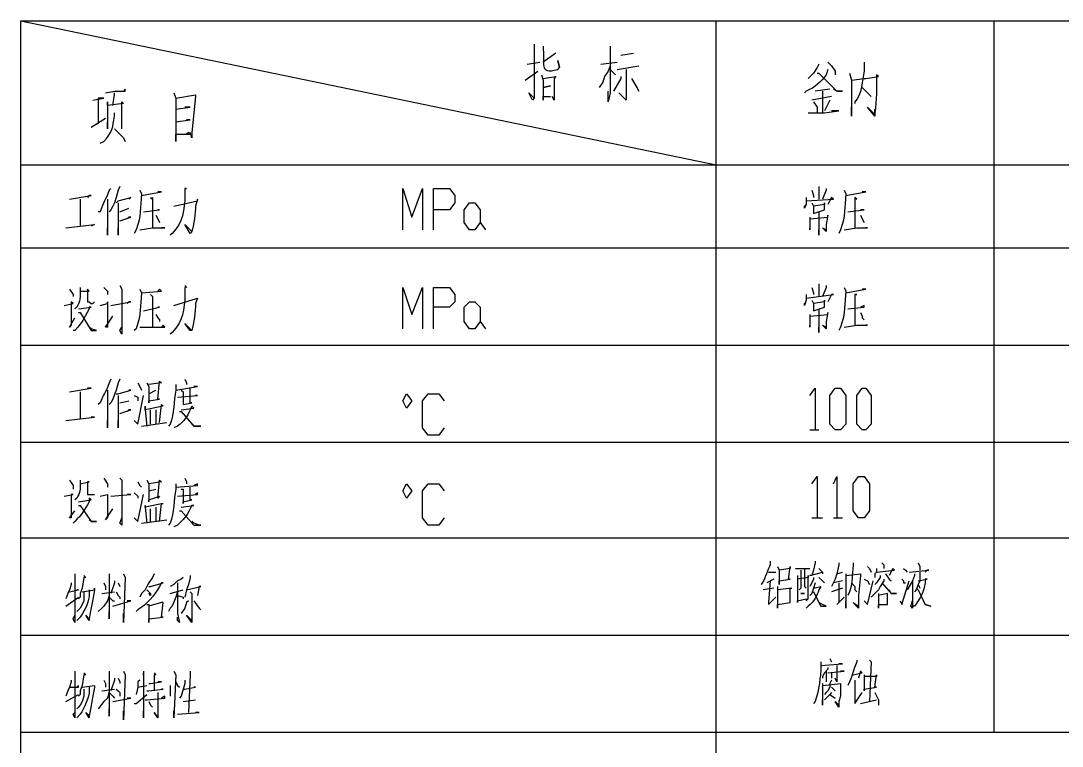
# Model space of a CAD drawing. Header units: millimetres. Extents: x -2210 to 6171, y -6737 to 5572.
# Drawn here: x 3858 to 4982, y 1316 to 2099 of the extents above; entities that cross this region are included whole.
import ezdxf

# ---------------------------------------------------------------- set-up
doc = ezdxf.new("R2010")
doc.units = ezdxf.units.MM
doc.layers.add('1', color=7, linetype='Continuous')

msp = doc.modelspace()

# ---------------------------------------------------------------- linework, layer by layer
at = {"layer": '1', "color": 0, "lineweight": 25}
for points in [[(3858, 2099.4), (5507.8, 2099.4)], [(3858, 597.4), (3858, 2099.4)], [(3858, 2099.4), (4608.9, 1943.7)], [(4608.9, 597.4), (4608.9, 2099.4)], [(4908.6, 2099.4), (4908.6, 1330.9)], [(4412.4, 2074.1), (4412.4, 2070.2), (4412.4, 2017.7), (4412.4, 2015.7), (4410.5, 2013.8), (4406.6, 2021.5), (4412.4, 2015.7)], [(4494.2, 2072.1), (4494.2, 2021.5), (4492.2, 2011.8), (4492.2, 2017.7), (4492.2, 2023.5)], [(4435.8, 2064.3), (4422.2, 2054.6)], [(4505.8, 2062.4), (4519.4, 2064.3)], [(4404.7, 2052.7), (4418.3, 2054.6)], [(4494.2, 2050.7), (4492.2, 2044.9), (4488.3, 2039.1), (4486.4, 2033.2), (4482.5, 2027.4)], [(4484.4, 2052.7), (4501.9, 2054.6)], [(4494.2, 2046.8), (4500, 2041)], [(4501.9, 2046.8), (4525.3, 2050.7)], [(4511.7, 2046.8), (4511.7, 2044.9), (4511.7, 2019.6), (4511.7, 2015.7), (4511.7, 2013.8), (4503.9, 2021.5), (4511.7, 2013.8)], [(4719.8, 2052.7), (4717.9, 2048.8), (4714, 2042.9), (4708.2, 2037.1)], [(4729.6, 2054.6), (4733.5, 2050.7), (4737.3, 2044.9), (4737.3, 2041)], [(4402.7, 2035.2), (4416.3, 2044.9)], [(4420.2, 2041), (4422.2, 2035.2), (4422.2, 2027.4), (4422.2, 2013.8), (4422.2, 2017.7), (4430, 2017.7)], [(4422.2, 2037.1), (4435.8, 2039.1), (4435.8, 2039.1), (4433.8, 2037.1), (4433.8, 2019.6), (4433.8, 2013.8), (4431.9, 2017.7)], [(4505.8, 2039.1), (4505.8, 2037.1), (4498, 2023.5)], [(4517.5, 2037.1), (4523.3, 2027.4), (4525.3, 2023.5), (4521.4, 2031.3)], [(4717.9, 2042.9), (4719.8, 2042.9), (4739.3, 2023.5), (4745.1, 2023.5), (4739.3, 2023.5), (4735.4, 2025.4)], [(4752.9, 2042.9), (4754.9, 2035.2), (4754.9, 2002.1), (4754.9, 1996.3), (4754.9, 2000.1), (4754.9, 2006)], [(3949.4, 2021.5), (3959.1, 2023.5), (3970.8, 2023.5), (3970.8, 2025.4), (3968.9, 2023.5)], [(4430, 2029.3), (4422.2, 2027.4)], [(4422.2, 2027.4), (4430, 2029.3)], [(4731.5, 2025.4), (4715.9, 2023.5)], [(4766.5, 2027.4), (4770.4, 2023.5), (4774.3, 2019.6), (4776.3, 2017.7), (4774.3, 2019.6)], [(3935.8, 2013.8), (3947.5, 2015.7), (3941.6, 2015.7), (3941.6, 1988.5), (3933.8, 1984.6), (3949.4, 1994.3)], [(3957.2, 2007.9), (3959.1, 2019.6), (3959.1, 2021.5)], [(4023.3, 2021.5), (4025.3, 2015.7), (4025.3, 1969), (4025.3, 1976.8), (4040.8, 1976.8), (4038.9, 1978.7), (4037, 1976.8)], [(4025.3, 2015.7), (4046.7, 2019.6), (4046.7, 2019.6), (4046.7, 2017.7), (4042.8, 1978.7), (4042.8, 1974.9), (4042.8, 1972.9), (4040.8, 1978.7)], [(4733.5, 2017.7), (4712.1, 2013.8)], [(4723.7, 2023.5), (4723.7, 2000.1)], [(4731.5, 2013.8), (4725.7, 2002.1)], [(3966.9, 1982.6), (3966.9, 1988.5), (3966.9, 2011.8), (3968.9, 2009.9), (3951.4, 2007.9), (3951.4, 2011.8), (3951.4, 2007.9), (3951.4, 1994.3), (3951.4, 1986.5), (3951.4, 1982.6), (3951.4, 1990.4)], [(4025.3, 2004), (4040.8, 2006), (4038.9, 2006), (4035, 2006)], [(4708.2, 2000.1), (4725.7, 2000.1), (4741.2, 2002.1), (4733.5, 2002.1)], [(4714, 2011.8), (4717.9, 2006), (4717.9, 2000.1)], [(4025.3, 1990.4), (4040.8, 1992.4), (4038.9, 1992.4), (4037, 1992.4)], [(3959.1, 1982.6), (3963, 1978.7), (3966.9, 1974.9), (3968.9, 1972.9), (3970.8, 1969)], [(3858, 1943.7), (5507.8, 1943.7)], [(3965, 1920.4), (3963, 1916.5), (3961.1, 1908.7), (3959.1, 1902.9), (3957.2, 1899), (3955.2, 1895.1), (3953.3, 1893.1)], [(3988.3, 1910.7), (4009.7, 1914.5), (4007.8, 1914.5), (4005.8, 1914.5)], [(4270.4, 1873.7), (4270.4, 1918.4), (4280.1, 1887.3), (4291.8, 1918.4), (4291.8, 1873.7)], [(4303.5, 1873.7), (4303.5, 1918.4), (4321, 1918.4), (4326.8, 1910.7), (4326.8, 1902.9), (4321, 1895.1), (4303.5, 1895.1)], [(4712.1, 1916.5), (4714, 1910.7), (4714, 1908.7)], [(4719.8, 1920.4), (4719.8, 1916.5), (4719.8, 1906.8)], [(4727.6, 1918.4), (4727.6, 1916.5), (4723.7, 1906.8)], [(4749, 1910.7), (4770.4, 1914.5), (4768.5, 1914.5), (4766.5, 1914.5)], [(3910.5, 1906.8), (3933.8, 1910.7), (3931.9, 1910.7), (3930, 1908.7)], [(3922.2, 1906.8), (3922.2, 1902.9), (3922.2, 1877.6)], [(3951.4, 1906.8), (3951.4, 1867.9), (3951.4, 1871.7), (3951.4, 1875.6)], [(3961.1, 1902.9), (3963, 1904.8), (3976.6, 1908.7), (3976.6, 1908.7), (3974.7, 1906.8)], [(3963, 1902.9), (3963, 1881.5), (3963, 1871.7), (3963, 1867.9), (3963, 1875.6)], [(3998, 1908.7), (4000, 1906.8), (4000, 1908.7), (4000, 1875.6)], [(4348.2, 1873.7), (4342.4, 1873.7), (4336.6, 1881.5), (4336.6, 1895.1), (4342.4, 1902.9), (4348.2, 1902.9), (4354.1, 1895.1), (4354.1, 1881.5), (4348.2, 1873.7)], [(4706.2, 1908.7), (4706.2, 1900.9), (4704.3, 1897), (4704.3, 1899), (4706.2, 1900.9)], [(4706.2, 1904.8), (4735.4, 1906.8), (4733.5, 1908.7), (4729.6, 1900.9)], [(4712.1, 1902.9), (4714, 1899), (4714, 1891.2), (4714, 1891.2), (4725.7, 1895.1), (4725.7, 1895.1), (4725.7, 1902.9), (4725.7, 1900.9), (4714, 1899)], [(4758.7, 1908.7), (4760.7, 1906.8), (4758.7, 1908.7), (4758.7, 1875.6)], [(3965, 1893.1), (3974.7, 1897)], [(3990.3, 1893.1), (4007.8, 1895.1), (4005.8, 1895.1)], [(4003.9, 1889.3), (4005.8, 1885.4), (4007.8, 1881.5)], [(4710.1, 1885.4), (4729.6, 1887.3), (4729.6, 1889.3), (4727.6, 1879.5), (4727.6, 1875.6), (4727.6, 1873.7), (4727.6, 1871.7), (4723.7, 1875.6), (4727.6, 1873.7)], [(4719.8, 1893.1), (4719.8, 1889.3), (4719.8, 1867.9), (4719.8, 1869.8), (4719.8, 1873.7)], [(4751, 1893.1), (4768.5, 1895.1), (4764.6, 1895.1)], [(4764.6, 1889.3), (4766.5, 1885.4), (4768.5, 1881.5)], [(3906.6, 1875.6), (3937.7, 1879.5), (3937.7, 1879.5), (3933.8, 1877.6)], [(3965, 1883.4), (3976.6, 1887.3), (3974.7, 1887.3), (3972.8, 1885.4)], [(4354.1, 1881.5), (4359.9, 1873.7)], [(4710.1, 1887.3), (4710.1, 1883.4), (4710.1, 1873.7), (4710.1, 1875.6)], [(3986.4, 1873.7), (4000, 1875.6), (4013.6, 1875.6), (4009.7, 1875.6)], [(4747.1, 1873.7), (4760.7, 1875.6), (4772.4, 1875.6), (4770.4, 1875.6)], [(3858, 1854.2), (5507.8, 1854.2)], [(3947.5, 1811.4), (3951.4, 1807.5), (3951.4, 1805.6), (3951.4, 1803.6)], [(3965, 1813.4), (3966.9, 1809.5), (3966.9, 1760.8), (3965, 1764.7), (3966.9, 1768.6)], [(4270.4, 1766.7), (4270.4, 1811.4), (4280.1, 1782.2), (4291.8, 1811.4), (4291.8, 1766.7)], [(4303.5, 1766.7), (4303.5, 1811.4), (4321, 1811.4), (4326.8, 1803.6), (4326.8, 1795.9), (4321, 1790), (4303.5, 1790)], [(4712.1, 1811.4), (4714, 1805.6), (4714, 1803.6)], [(4719.8, 1815.3), (4719.8, 1811.4), (4719.8, 1801.7)], [(4727.6, 1813.4), (4727.6, 1811.4), (4723.7, 1801.7)], [(3910.5, 1809.5), (3914.4, 1803.6), (3914.4, 1801.7)], [(3922.2, 1807.5), (3931.9, 1807.5), (3930, 1809.5), (3930, 1805.6), (3930, 1795.9), (3930, 1795.9), (3931.9, 1795.9), (3933.8, 1793.9), (3935.8, 1793.9), (3937.7, 1795.9), (3937.7, 1795.9)], [(3988.3, 1805.6), (4009.7, 1807.5), (4007.8, 1809.5), (4005.8, 1807.5)], [(3998, 1803.6), (4000, 1801.7), (4000, 1801.7), (4000, 1768.6)], [(4706.2, 1803.6), (4706.2, 1797.8), (4704.3, 1792), (4704.3, 1793.9), (4706.2, 1795.9)], [(4706.2, 1799.8), (4735.4, 1803.6), (4733.5, 1803.6), (4729.6, 1795.9)], [(4749, 1805.6), (4770.4, 1809.5), (4768.5, 1809.5), (4766.5, 1809.5)], [(4758.7, 1803.6), (4760.7, 1803.6), (4758.7, 1803.6), (4758.7, 1770.6)], [(3904.7, 1792), (3914.4, 1793.9), (3912.4, 1795.9), (3912.4, 1792), (3912.4, 1770.6), (3910.5, 1768.6), (3916.3, 1778.4)], [(3943.6, 1792), (3951.4, 1793.9), (3951.4, 1795.9), (3951.4, 1768.6), (3949.4, 1768.6), (3957.2, 1780.3)], [(3955.2, 1792), (3976.6, 1795.9), (3974.7, 1795.9), (3972.8, 1793.9)], [(3990.3, 1786.1), (4007.8, 1790), (4005.8, 1790)], [(4348.2, 1766.7), (4342.4, 1766.7), (4336.6, 1774.5), (4336.6, 1790), (4342.4, 1795.9), (4348.2, 1795.9), (4354.1, 1790), (4354.1, 1774.5), (4348.2, 1766.7)], [(4712.1, 1797.8), (4714, 1793.9), (4714, 1786.1), (4714, 1786.1), (4725.7, 1790), (4725.7, 1790), (4725.7, 1797.8), (4725.7, 1795.9), (4714, 1793.9)], [(4719.8, 1788.1), (4719.8, 1784.2), (4719.8, 1762.8), (4719.8, 1764.7), (4719.8, 1768.6)], [(4751, 1788.1), (4768.5, 1790), (4768.5, 1792), (4764.6, 1790)], [(3920.2, 1784.2), (3922.2, 1784.2), (3933.8, 1764.7), (3939.7, 1764.7), (3933.8, 1766.7), (3931.9, 1768.6)], [(4003.9, 1782.2), (4005.8, 1778.4), (4007.8, 1776.4), (4007.8, 1774.5)], [(4710.1, 1780.3), (4729.6, 1782.2), (4729.6, 1784.2), (4727.6, 1774.5), (4727.6, 1770.6), (4727.6, 1768.6), (4727.6, 1766.7), (4723.7, 1770.6), (4727.6, 1768.6)], [(4710.1, 1782.2), (4710.1, 1778.4), (4710.1, 1768.6), (4710.1, 1770.6)], [(4764.6, 1784.2), (4766.5, 1780.3), (4766.5, 1778.4), (4768.5, 1776.4)], [(3986.4, 1768.6), (4000, 1768.6), (4013.6, 1768.6), (4011.7, 1770.6), (4009.7, 1768.6)], [(4354.1, 1774.5), (4359.9, 1766.7)], [(4747.1, 1768.6), (4760.7, 1770.6), (4772.4, 1770.6), (4770.4, 1770.6)], [(3858, 1749.2), (5507.8, 1749.2)], [(3965, 1712.2), (3963, 1708.3), (3961.1, 1700.5), (3957.2, 1690.8), (3955.2, 1686.9), (3953.3, 1685)], [(3994.2, 1708.3), (3996.1, 1704.4), (3996.1, 1696.6), (3996.1, 1686.9), (3996.1, 1688.9), (4007.8, 1690.8), (4005.8, 1690.8), (4007.8, 1710.3), (4009.7, 1708.3), (3996.1, 1706.4)], [(4035, 1712.2), (4037, 1708.3), (4037, 1706.4)], [(3910.5, 1698.6), (3933.8, 1702.5), (3931.9, 1702.5), (3930, 1702.5)], [(3922.2, 1698.6), (3922.2, 1694.7), (3922.2, 1669.4)], [(3951.4, 1700.5), (3951.4, 1659.7), (3951.4, 1663.6), (3951.4, 1667.5)], [(3961.1, 1696.6), (3963, 1696.6), (3976.6, 1700.5), (3976.6, 1700.5), (3974.7, 1700.5)], [(3984.4, 1708.3), (3986.4, 1704.4), (3988.3, 1700.5)], [(3996.1, 1696.6), (4003.9, 1700.5)], [(4025.3, 1700.5), (4048.6, 1704.4), (4048.6, 1704.4), (4044.7, 1704.4)], [(4031.1, 1700.5), (4033.1, 1698.6), (4033.1, 1685), (4033.1, 1685), (4042.8, 1686.9), (4040.8, 1686.9), (4040.8, 1700.5), (4040.8, 1702.5)], [(4710.1, 1694.7), (4715.9, 1702.5), (4715.9, 1657.7)], [(4737.3, 1657.7), (4731.5, 1663.6), (4731.5, 1694.7), (4737.3, 1702.5), (4743.2, 1702.5), (4749, 1694.7), (4749, 1663.6), (4743.2, 1657.7), (4737.3, 1657.7)], [(4766.5, 1657.7), (4760.7, 1663.6), (4760.7, 1694.7), (4766.5, 1702.5), (4770.4, 1702.5), (4776.3, 1694.7), (4776.3, 1663.6), (4770.4, 1657.7), (4766.5, 1657.7)], [(3963, 1694.7), (3963, 1673.3), (3963, 1665.5), (3963, 1659.7), (3963, 1667.5)], [(3965, 1686.9), (3974.7, 1688.9)], [(3980.5, 1694.7), (3984.4, 1692.8), (3984.4, 1688.9)], [(3980.5, 1667.5), (3984.4, 1663.6), (3990.3, 1694.7)], [(4027.2, 1692.8), (4048.6, 1694.7), (4048.6, 1694.7), (4046.7, 1694.7)], [(4270.4, 1688.9), (4274.3, 1696.6), (4280.1, 1688.9), (4274.3, 1681.1), (4270.4, 1688.9)], [(4315.2, 1659.7), (4309.3, 1651.9), (4297.7, 1651.9), (4291.8, 1659.7), (4291.8, 1688.9), (4297.7, 1696.6), (4309.3, 1696.6), (4315.2, 1688.9)], [(3965, 1675.2), (3976.6, 1679.1), (3974.7, 1679.1), (3972.8, 1677.2)], [(4007.8, 1665.5), (4009.7, 1685), (4011.7, 1683), (3992.2, 1679.1), (3992.2, 1683), (3992.2, 1679.1), (3994.2, 1661.6)], [(3998, 1663.6), (3998, 1677.2), (3998, 1679.1)], [(4003.9, 1679.1), (4003.9, 1677.2), (4003.9, 1663.6)], [(4029.2, 1677.2), (4031.1, 1677.2), (4044.7, 1661.6), (4052.5, 1661.6), (4050.6, 1661.6), (4044.7, 1661.6), (4042.8, 1663.6)], [(3906.6, 1667.5), (3937.7, 1671.4), (3937.7, 1671.4), (3933.8, 1671.4)], [(3988.3, 1661.6), (4015.6, 1665.5)], [(4710.1, 1657.7), (4719.8, 1657.7)], [(3858, 1644.1), (5507.8, 1644.1)], [(3910.5, 1603.3), (3914.4, 1597.4), (3914.4, 1593.5)], [(3922.2, 1599.4), (3931.9, 1601.3), (3930, 1601.3), (3930, 1599.4), (3930, 1589.6), (3930, 1587.7), (3931.9, 1587.7), (3933.8, 1587.7), (3935.8, 1587.7), (3937.7, 1587.7), (3937.7, 1587.7)], [(3947.5, 1605.2), (3951.4, 1599.4), (3951.4, 1597.4), (3951.4, 1595.5)], [(3965, 1605.2), (3966.9, 1603.3), (3966.9, 1554.6), (3965, 1556.6), (3966.9, 1562.4)], [(3984.4, 1601.3), (3986.4, 1597.4), (3988.3, 1595.5)], [(3994.2, 1603.3), (3996.1, 1599.4), (3996.1, 1591.6), (3996.1, 1579.9), (3996.1, 1581.9), (4007.8, 1585.8), (4005.8, 1583.8), (4007.8, 1603.3), (4009.7, 1601.3), (3996.1, 1599.4)], [(4025.3, 1595.5), (4048.6, 1597.4), (4048.6, 1599.4), (4044.7, 1597.4)], [(4035, 1605.2), (4037, 1601.3), (4037, 1599.4)], [(4270.4, 1591.6), (4274.3, 1599.4), (4280.1, 1591.6), (4274.3, 1583.8), (4270.4, 1591.6)], [(4315.2, 1562.4), (4309.3, 1554.6), (4297.7, 1554.6), (4291.8, 1562.4), (4291.8, 1591.6), (4297.7, 1599.4), (4309.3, 1599.4), (4315.2, 1591.6)], [(4712.1, 1599.4), (4717.9, 1607.2), (4717.9, 1562.4)], [(4735.4, 1599.4), (4739.3, 1607.2), (4739.3, 1562.4)], [(4762.6, 1562.4), (4756.8, 1570.2), (4756.8, 1599.4), (4762.6, 1607.2), (4768.5, 1607.2), (4774.3, 1599.4), (4774.3, 1570.2), (4768.5, 1562.4), (4762.6, 1562.4)], [(3904.7, 1585.8), (3914.4, 1587.7), (3912.4, 1587.7), (3912.4, 1585.8), (3912.4, 1562.4), (3910.5, 1562.4), (3916.3, 1570.2)], [(3943.6, 1585.8), (3951.4, 1587.7), (3951.4, 1587.7), (3951.4, 1562.4), (3949.4, 1560.5), (3957.2, 1572.1)], [(3955.2, 1585.8), (3976.6, 1587.7), (3974.7, 1587.7), (3972.8, 1587.7)], [(3980.5, 1589.6), (3984.4, 1585.8), (3984.4, 1583.8)], [(3980.5, 1562.4), (3984.4, 1558.5), (3990.3, 1587.7)], [(3996.1, 1591.6), (4003.9, 1593.5)], [(4027.2, 1585.8), (4048.6, 1587.7), (4048.6, 1589.6), (4046.7, 1587.7)], [(4031.1, 1593.5), (4033.1, 1593.5), (4033.1, 1578), (4033.1, 1579.9), (4042.8, 1581.9), (4040.8, 1581.9), (4040.8, 1593.5), (4040.8, 1595.5)], [(3920.2, 1576), (3922.2, 1576), (3933.8, 1558.5), (3939.7, 1558.5), (3933.8, 1558.5), (3931.9, 1560.5)], [(4007.8, 1558.5), (4009.7, 1578), (4011.7, 1578), (3992.2, 1574.1), (3992.2, 1576), (3992.2, 1574.1), (3994.2, 1556.6)], [(3998, 1558.5), (3998, 1572.1), (3998, 1572.1)], [(4003.9, 1574.1), (4003.9, 1572.1), (4003.9, 1558.5)], [(4029.2, 1570.2), (4031.1, 1570.2), (4044.7, 1554.6), (4052.5, 1554.6), (4050.6, 1554.6), (4044.7, 1556.6), (4042.8, 1558.5)], [(3988.3, 1556.6), (4015.6, 1560.5)], [(4712.1, 1562.4), (4723.7, 1562.4)], [(4735.4, 1562.4), (4745.1, 1562.4)], [(3858, 1541), (5507.8, 1541)], [(4675.1, 1509.9), (4677, 1506), (4677, 1490.4), (4677, 1494.3), (4688.7, 1496.3), (4686.8, 1496.3), (4688.7, 1509.9), (4688.7, 1507.9), (4677, 1506)], [(4694.5, 1507.9), (4710.1, 1507.9)], [(4704.3, 1507.9), (4704.3, 1490.4), (4704.3, 1488.5), (4706.2, 1486.5)], [(4715.9, 1515.7), (4715.9, 1513.8), (4714, 1506), (4712.1, 1500.1), (4710.1, 1500.1), (4723.7, 1504)], [(4719.8, 1507.9), (4723.7, 1504), (4723.7, 1502.1), (4723.7, 1502.1)], [(4741.2, 1513.8), (4741.2, 1511.8), (4739.3, 1502.1), (4737.3, 1496.3), (4733.5, 1488.5)], [(4772.4, 1509.9), (4774.3, 1507.9), (4776.3, 1504)], [(4782.1, 1507.9), (4782.1, 1504), (4780.1, 1502.1), (4780.1, 1500.1), (4780.1, 1498.2)], [(4782.1, 1504), (4801.5, 1506), (4799.6, 1507.9), (4795.7, 1500.1)], [(4787.9, 1513.8), (4789.9, 1511.8), (4789.9, 1509.9), (4789.9, 1507.9)], [(4811.3, 1507.9), (4813.2, 1506), (4815.2, 1504)], [(4826.8, 1513.8), (4828.8, 1509.9), (4828.8, 1506)], [(3916.3, 1502.1), (3916.3, 1498.2), (3916.3, 1449.6), (3914.4, 1453.5), (3916.3, 1457.3)], [(3926.1, 1500.1), (3928, 1498.2), (3926.1, 1498.2), (3924.1, 1486.5), (3922.2, 1480.7), (3922.2, 1476.8), (3920.2, 1474.9)], [(3953.3, 1502.1), (3953.3, 1498.2), (3953.3, 1453.5), (3953.3, 1455.4), (3953.3, 1461.2)], [(3968.9, 1502.1), (3970.8, 1498.2), (3968.9, 1449.6), (3968.9, 1453.5), (3968.9, 1459.3)], [(4001.9, 1502.1), (4000, 1498.2), (3996.1, 1492.4), (3994.2, 1488.5), (3992.2, 1484.6), (3988.3, 1480.7), (3986.4, 1476.8)], [(4033.1, 1498.2), (4031.1, 1496.3), (4027.2, 1494.3), (4023.3, 1490.4), (4019.4, 1488.5)], [(4040.8, 1500.1), (4040.8, 1498.2), (4038.9, 1490.4), (4037, 1484.6), (4035, 1476.8)], [(4671.2, 1496.3), (4663.4, 1492.4)], [(4665.4, 1504), (4673.1, 1504)], [(4696.5, 1500.1), (4696.5, 1471), (4696.5, 1472.9), (4706.2, 1474.9), (4706.2, 1472.9), (4708.2, 1474.9), (4708.2, 1500.1), (4708.2, 1498.2), (4696.5, 1496.3)], [(4700.4, 1506), (4700.4, 1494.3), (4700.4, 1490.4), (4700.4, 1486.5), (4698.4, 1484.6)], [(4714, 1498.2), (4714, 1496.3), (4712.1, 1492.4), (4710.1, 1488.5)], [(4719.8, 1498.2), (4723.7, 1494.3), (4725.7, 1492.4)], [(4739.3, 1502.1), (4745.1, 1504)], [(4749, 1502.1), (4749, 1465.1), (4749, 1472.9)], [(4749, 1500.1), (4764.6, 1502.1), (4764.6, 1502.1), (4764.6, 1500.1), (4762.6, 1478.7), (4762.6, 1471), (4762.6, 1467.1), (4762.6, 1467.1), (4762.6, 1465.1), (4756.8, 1471), (4762.6, 1467.1)], [(4768.5, 1496.3), (4772.4, 1494.3), (4774.3, 1490.4)], [(4789.9, 1496.3), (4789.9, 1494.3), (4786, 1488.5), (4784, 1484.6), (4780.1, 1480.7), (4776.3, 1476.8)], [(4786, 1500.1), (4786, 1498.2), (4782.1, 1492.4), (4780.1, 1490.4)], [(4791.8, 1502.1), (4795.7, 1496.3), (4797.7, 1494.3)], [(4809.3, 1496.3), (4811.3, 1494.3), (4811.3, 1492.4), (4813.2, 1492.4)], [(4822.9, 1502.1), (4822.9, 1500.1), (4821, 1494.3), (4817.1, 1488.5), (4815.2, 1484.6)], [(4817.1, 1504), (4838.5, 1506), (4836.6, 1506), (4834.6, 1504)], [(4828.8, 1504), (4828.8, 1500.1), (4828.8, 1494.3), (4826.8, 1490.4), (4824.9, 1484.6), (4822.9, 1482.6)], [(3912.4, 1492.4), (3912.4, 1490.4), (3910.5, 1484.6), (3908.6, 1480.7), (3906.6, 1474.9)], [(3910.5, 1482.6), (3920.2, 1484.6), (3920.2, 1484.6), (3918.3, 1484.6)], [(3947.5, 1492.4), (3949.4, 1488.5), (3949.4, 1486.5), (3949.4, 1484.6)], [(3959.1, 1494.3), (3959.1, 1492.4), (3955.2, 1480.7)], [(3963, 1492.4), (3965, 1488.5), (3965, 1488.5)], [(3994.2, 1484.6), (3994.2, 1484.6), (3998, 1480.7), (3998, 1478.7), (3996.1, 1480.7)], [(4019.4, 1480.7), (4033.1, 1484.6)], [(4027.2, 1492.4), (4027.2, 1459.3), (4029.2, 1449.6), (4027.2, 1451.5), (4027.2, 1455.4)], [(4037, 1484.6), (4052.5, 1488.5), (4050.6, 1488.5), (4048.6, 1478.7)], [(4671.2, 1486.5), (4659.5, 1484.6)], [(4667.3, 1494.3), (4665.4, 1471), (4665.4, 1469), (4673.1, 1476.8)], [(4675.1, 1488.5), (4675.1, 1484.6), (4675.1, 1465.1), (4675.1, 1469), (4688.7, 1471), (4688.7, 1471), (4688.7, 1486.5), (4690.7, 1486.5), (4675.1, 1484.6)], [(4715.9, 1492.4), (4714, 1486.5), (4712.1, 1480.7), (4710.1, 1478.7)], [(4745.1, 1486.5), (4733.5, 1482.6)], [(4745.1, 1494.3), (4735.4, 1492.4)], [(4741.2, 1492.4), (4741.2, 1471), (4739.3, 1469), (4747.1, 1476.8)], [(4754.9, 1492.4), (4758.7, 1488.5), (4758.7, 1484.6), (4760.7, 1482.6)], [(4768.5, 1472.9), (4772.4, 1469), (4778.2, 1494.3)], [(4787.9, 1492.4), (4797.7, 1480.7), (4803.5, 1480.7), (4797.7, 1480.7), (4795.7, 1484.6)], [(4807.4, 1472.9), (4809.3, 1469), (4817.1, 1494.3)], [(4821, 1494.3), (4821, 1465.1), (4819.1, 1467.1), (4821, 1472.9)], [(4824.9, 1486.5), (4826.8, 1484.6), (4834.6, 1469), (4840.5, 1467.1), (4834.6, 1469), (4832.7, 1472.9)], [(4826.8, 1490.4), (4828.8, 1486.5)], [(3906.6, 1467.1), (3920.2, 1476.8)], [(3926.1, 1482.6), (3926.1, 1480.7), (3926.1, 1472.9), (3924.1, 1469), (3922.2, 1465.1), (3920.2, 1463.2), (3918.3, 1461.2)], [(3953.3, 1478.7), (3951.4, 1472.9), (3947.5, 1467.1), (3945.5, 1465.1), (3941.6, 1461.2)], [(3945.5, 1480.7), (3959.1, 1482.6)], [(3953.3, 1476.8), (3957.2, 1472.9), (3959.1, 1472.9)], [(3961.1, 1482.6), (3963, 1478.7), (3965, 1476.8), (3965, 1474.9)], [(4027.2, 1482.6), (4025.3, 1476.8), (4021.4, 1467.1), (4019.4, 1465.1), (4017.5, 1461.2)], [(4027.2, 1478.7), (4033.1, 1476.8), (4033.1, 1474.9)], [(4040.8, 1482.6), (4042.8, 1480.7), (4042.8, 1480.7), (4042.8, 1449.6), (4037, 1457.3), (4042.8, 1451.5)], [(4704.3, 1480.7), (4700.4, 1480.7)], [(4700.4, 1480.7), (4704.3, 1480.7)], [(4712.1, 1482.6), (4714, 1482.6), (4721.8, 1467.1), (4727.6, 1467.1), (4723.7, 1469), (4719.8, 1471)], [(4784, 1480.7), (4784, 1478.7), (4784, 1465.1), (4784, 1469), (4793.8, 1469), (4793.8, 1469), (4793.8, 1480.7), (4793.8, 1480.7), (4784, 1478.7)], [(3957.2, 1467.1), (3976.6, 1472.9), (3976.6, 1472.9), (3972.8, 1472.9)], [(3994.2, 1469), (3996.1, 1469), (3996.1, 1457.3), (3996.1, 1449.6), (3996.1, 1453.5), (4011.7, 1455.4), (4009.7, 1455.4), (4011.7, 1471), (4011.7, 1471), (4009.7, 1471), (3996.1, 1467.1)], [(4038.9, 1472.9), (4037, 1471), (4035, 1465.1), (4031.1, 1459.3)], [(4044.7, 1472.9), (4050.6, 1465.1), (4052.5, 1463.2)], [(3858, 1435.9), (5507.8, 1435.9)], [(4731.5, 1410.7), (4733.5, 1406.8)], [(4774.3, 1408.7), (4776.3, 1406.8), (4776.3, 1406.8), (4774.3, 1364)], [(3916.3, 1397), (3916.3, 1395.1), (3916.3, 1346.5), (3914.4, 1350.3), (3916.3, 1352.3)], [(3926.1, 1395.1), (3928, 1393.1), (3926.1, 1393.1), (3924.1, 1381.5), (3922.2, 1375.6), (3922.2, 1371.7), (3920.2, 1369.8)], [(3953.3, 1397), (3953.3, 1393.1), (3953.3, 1348.4), (3953.3, 1350.3), (3953.3, 1356.2)], [(3968.9, 1397), (3970.8, 1393.1), (3968.9, 1344.5), (3968.9, 1348.4), (3968.9, 1354.2)], [(3990.3, 1397), (3990.3, 1393.1), (3990.3, 1395.1), (3990.3, 1346.5), (3990.3, 1350.3), (3990.3, 1354.2)], [(4001.9, 1395.1), (4003.9, 1393.1), (4001.9, 1393.1), (4001.9, 1375.6)], [(4023.3, 1397), (4025.3, 1393.1), (4023.3, 1346.5), (4023.3, 1350.3), (4023.3, 1354.2)], [(4040.8, 1397), (4040.8, 1393.1), (4038.9, 1352.3)], [(4721.8, 1402.9), (4745.1, 1404.8), (4743.2, 1404.8), (4741.2, 1404.8)], [(4729.6, 1400.9), (4729.6, 1399), (4725.7, 1395.1), (4723.7, 1391.2), (4723.7, 1389.3)], [(4727.6, 1397), (4727.6, 1385.4)], [(4729.6, 1395.1), (4747.1, 1397), (4745.1, 1397), (4743.2, 1397)], [(4733.5, 1395.1), (4733.5, 1391.2), (4733.5, 1389.3)], [(4739.3, 1402.9), (4739.3, 1400.9), (4739.3, 1385.4), (4737.3, 1389.3)], [(4756.8, 1393.1), (4766.5, 1395.1), (4764.6, 1397), (4762.6, 1389.3)], [(3912.4, 1387.3), (3912.4, 1385.4), (3910.5, 1379.5), (3908.6, 1375.6), (3906.6, 1369.8)], [(3947.5, 1387.3), (3949.4, 1383.4), (3949.4, 1381.5), (3949.4, 1379.5)], [(3959.1, 1389.3), (3959.1, 1387.3), (3955.2, 1375.6)], [(3963, 1389.3), (3965, 1385.4), (3965, 1383.4)], [(3986.4, 1387.3), (3984.4, 1385.4), (3984.4, 1379.5), (3982.5, 1371.7)], [(3996.1, 1383.4), (3996.1, 1383.4), (3998, 1383.4), (4009.7, 1385.4), (4007.8, 1385.4), (4005.8, 1385.4)], [(4025.3, 1385.4), (4027.2, 1381.5), (4029.2, 1379.5)], [(4035, 1387.3), (4035, 1383.4), (4031.1, 1369.8), (4029.2, 1367.9)], [(4723.7, 1383.4), (4723.7, 1381.5), (4723.7, 1360.1), (4723.7, 1362), (4723.7, 1365.9)], [(4723.7, 1381.5), (4743.2, 1383.4), (4743.2, 1383.4), (4743.2, 1379.5), (4743.2, 1369.8), (4741.2, 1364), (4741.2, 1362), (4741.2, 1358.1), (4737.3, 1364), (4741.2, 1360.1)], [(4733.5, 1387.3), (4731.5, 1383.4), (4731.5, 1379.5), (4729.6, 1375.6), (4727.6, 1373.7), (4725.7, 1371.7)], [(4758.7, 1387.3), (4758.7, 1385.4), (4758.7, 1364), (4758.7, 1362), (4766.5, 1373.7)], [(4768.5, 1393.1), (4768.5, 1391.2), (4768.5, 1375.6), (4768.5, 1377.6), (4782.1, 1379.5), (4780.1, 1379.5), (4782.1, 1393.1), (4782.1, 1391.2), (4768.5, 1391.2)], [(3910.5, 1379.5), (3920.2, 1379.5), (3920.2, 1381.5), (3918.3, 1379.5)], [(3926.1, 1377.6), (3926.1, 1375.6), (3926.1, 1369.8), (3924.1, 1364), (3922.2, 1360.1), (3920.2, 1358.1), (3918.3, 1356.2)], [(3953.3, 1375.6), (3951.4, 1367.9), (3947.5, 1364), (3941.6, 1356.2)], [(3945.5, 1375.6), (3959.1, 1377.6)], [(3953.3, 1373.7), (3957.2, 1369.8), (3959.1, 1367.9)], [(3961.1, 1377.6), (3963, 1375.6), (3965, 1373.7), (3965, 1369.8)], [(3984.4, 1379.5), (3994.2, 1381.5)], [(3994.2, 1375.6), (3996.1, 1375.6), (3996.1, 1375.6), (4011.7, 1377.6), (4011.7, 1377.6), (4009.7, 1377.6)], [(4005.8, 1373.7), (4005.8, 1371.7), (4005.8, 1371.7), (4005.8, 1350.3), (4005.8, 1346.5), (4005.8, 1346.5), (4001.9, 1352.3), (4005.8, 1346.5), (4005.8, 1348.4)], [(4019.4, 1381.5), (4019.4, 1377.6), (4019.4, 1373.7), (4019.4, 1371.7), (4019.4, 1369.8)], [(4033.1, 1377.6), (4035, 1377.6), (4046.7, 1379.5), (4046.7, 1379.5), (4044.7, 1379.5)], [(4733.5, 1373.7), (4731.5, 1371.7), (4727.6, 1367.9), (4725.7, 1365.9)], [(4733.5, 1379.5), (4737.3, 1375.6)], [(4780.1, 1373.7), (4784, 1365.9), (4784, 1364), (4784, 1360.1)], [(3906.6, 1364), (3920.2, 1371.7)], [(3957.2, 1364), (3976.6, 1367.9), (3976.6, 1367.9), (3972.8, 1367.9)], [(3980.5, 1362), (3982.5, 1362), (3994.2, 1371.7)], [(3992.2, 1365.9), (3994.2, 1365.9), (3994.2, 1365.9), (4013.6, 1367.9), (4013.6, 1369.8), (4009.7, 1367.9)], [(3996.1, 1364), (3998, 1360.1), (4000, 1358.1)], [(4033.1, 1364), (4046.7, 1365.9)], [(4731.5, 1371.7), (4737.3, 1367.9), (4737.3, 1367.9)], [(4764.6, 1362), (4782.1, 1365.9)], [(4027.2, 1350.3), (4050.6, 1352.3), (4050.6, 1352.3), (4046.7, 1352.3)], [(3858, 1330.9), (5507.8, 1330.9)]]:
    msp.add_lwpolyline(points, dxfattribs=at)
for points, knots in [([(4422.2, 2072.1), (4422.2, 2072.1), (4422.2, 2068.2), (4422.2, 2068.2), (4424.1, 2054.6), (4416.3, 2041), (4437.7, 2046.8), (4437.7, 2046.8), (4439.7, 2048.8), (4439.7, 2048.8), (4439.7, 2048.8), (4437.7, 2056.6), (4437.7, 2056.6), (4437.7, 2056.6), (4439.7, 2048.8), (4439.7, 2048.8)], [0, 0, 0, 0, 1, 1, 1, 2, 2, 2, 3, 3, 3, 4, 4, 4, 5, 5, 5, 5]), ([(4729.6, 2046.8), (4729.6, 2046.8), (4727.6, 2041), (4727.6, 2041), (4721.8, 2033.2), (4715.9, 2027.4), (4706.2, 2023.5), (4706.2, 2023.5), (4704.3, 2021.5), (4704.3, 2021.5)], [0, 0, 0, 0, 1, 1, 1, 2, 2, 2, 3, 3, 3, 3]), ([(4768.5, 2054.6), (4768.5, 2054.6), (4768.5, 2044.9), (4768.5, 2044.9), (4766.5, 2035.2), (4766.5, 2019.6), (4758.7, 2011.8), (4758.7, 2011.8), (4758.7, 2009.9), (4758.7, 2009.9)], [0, 0, 0, 0, 1, 1, 1, 2, 2, 2, 3, 3, 3, 3]), ([(4754.9, 2035.2), (4754.9, 2035.2), (4768.5, 2037.1), (4768.5, 2037.1), (4768.5, 2037.1), (4770.4, 2037.1), (4770.4, 2037.1), (4770.4, 2037.1), (4784, 2039.1), (4784, 2039.1), (4784, 2039.1), (4782.1, 2041), (4782.1, 2041), (4782.1, 2041), (4782.1, 2039.1), (4782.1, 2039.1), (4782.1, 2027.4), (4782.1, 2013.8), (4780.1, 2000.1), (4780.1, 2000.1), (4780.1, 1996.3), (4780.1, 1996.3), (4780.1, 1996.3), (4772.4, 2006), (4772.4, 2006), (4772.4, 2006), (4780.1, 1998.2), (4780.1, 1998.2), (4780.1, 1998.2), (4780.1, 2004), (4780.1, 2004)], [0, 0, 0, 0, 1, 1, 1, 2, 2, 2, 3, 3, 3, 4, 4, 4, 5, 5, 5, 6, 6, 6, 7, 7, 7, 8, 8, 8, 9, 9, 9, 10, 10, 10, 10]), ([(3943.6, 1967.1), (3943.6, 1967.1), (3947.5, 1969), (3947.5, 1969), (3957.2, 1978.7), (3957.2, 1984.6), (3959.1, 1996.3), (3959.1, 1996.3), (3959.1, 2000.1), (3959.1, 2000.1)], [0, 0, 0, 0, 1, 1, 1, 2, 2, 2, 3, 3, 3, 3]), ([(3955.2, 1918.4), (3955.2, 1918.4), (3953.3, 1916.5), (3953.3, 1916.5), (3949.4, 1904.8), (3947.5, 1904.8), (3943.6, 1893.1), (3943.6, 1893.1), (3941.6, 1893.1), (3941.6, 1893.1)], [0, 0, 0, 0, 1, 1, 1, 2, 2, 2, 3, 3, 3, 3]), ([(3986.4, 1916.5), (3986.4, 1916.5), (3988.3, 1912.6), (3988.3, 1912.6), (3986.4, 1897), (3988.3, 1889.3), (3982.5, 1873.7), (3982.5, 1873.7), (3980.5, 1869.8), (3980.5, 1869.8)], [0, 0, 0, 0, 1, 1, 1, 2, 2, 2, 3, 3, 3, 3]), ([(4035, 1918.4), (4035, 1918.4), (4037, 1918.4), (4037, 1918.4), (4037, 1918.4), (4035, 1918.4), (4035, 1918.4), (4035, 1918.4), (4035, 1910.7), (4035, 1910.7), (4035, 1895.1), (4033.1, 1881.5), (4021.4, 1869.8), (4021.4, 1869.8), (4019.4, 1867.9), (4019.4, 1867.9)], [0, 0, 0, 0, 1, 1, 1, 2, 2, 2, 3, 3, 3, 4, 4, 4, 5, 5, 5, 5]), ([(4747.1, 1916.5), (4747.1, 1916.5), (4749, 1912.6), (4749, 1912.6), (4747.1, 1897), (4749, 1889.3), (4743.2, 1873.7), (4743.2, 1873.7), (4741.2, 1869.8), (4741.2, 1869.8)], [0, 0, 0, 0, 1, 1, 1, 2, 2, 2, 3, 3, 3, 3]), ([(4023.3, 1899), (4023.3, 1899), (4048.6, 1904.8), (4048.6, 1904.8), (4048.6, 1904.8), (4048.6, 1906.8), (4048.6, 1906.8), (4048.6, 1906.8), (4046.7, 1899), (4046.7, 1899), (4046.7, 1893.1), (4044.7, 1877.6), (4042.8, 1871.7), (4042.8, 1871.7), (4040.8, 1869.8), (4040.8, 1869.8), (4040.8, 1869.8), (4035, 1879.5), (4035, 1879.5), (4035, 1879.5), (4042.8, 1871.7), (4042.8, 1871.7)], [0, 0, 0, 0, 1, 1, 1, 2, 2, 2, 3, 3, 3, 4, 4, 4, 5, 5, 5, 6, 6, 6, 7, 7, 7, 7]), ([(3922.2, 1811.4), (3922.2, 1811.4), (3922.2, 1807.5), (3922.2, 1807.5), (3922.2, 1801.7), (3922.2, 1795.9), (3918.3, 1790), (3918.3, 1790), (3916.3, 1788.1), (3916.3, 1788.1)], [0, 0, 0, 0, 1, 1, 1, 2, 2, 2, 3, 3, 3, 3]), ([(4035, 1813.4), (4035, 1813.4), (4037, 1811.4), (4037, 1811.4), (4037, 1811.4), (4035, 1811.4), (4035, 1811.4), (4035, 1811.4), (4035, 1803.6), (4035, 1803.6), (4035, 1788.1), (4033.1, 1774.5), (4021.4, 1762.8), (4021.4, 1762.8), (4019.4, 1760.8), (4019.4, 1760.8)], [0, 0, 0, 0, 1, 1, 1, 2, 2, 2, 3, 3, 3, 4, 4, 4, 5, 5, 5, 5]), ([(4747.1, 1811.4), (4747.1, 1811.4), (4749, 1807.5), (4749, 1807.5), (4747.1, 1793.9), (4749, 1784.2), (4743.2, 1768.6), (4743.2, 1768.6), (4741.2, 1764.7), (4741.2, 1764.7)], [0, 0, 0, 0, 1, 1, 1, 2, 2, 2, 3, 3, 3, 3]), ([(3986.4, 1809.5), (3986.4, 1809.5), (3988.3, 1805.6), (3988.3, 1805.6), (3986.4, 1790), (3988.3, 1784.2), (3982.5, 1766.7), (3982.5, 1766.7), (3980.5, 1764.7), (3980.5, 1764.7)], [0, 0, 0, 0, 1, 1, 1, 2, 2, 2, 3, 3, 3, 3]), ([(4023.3, 1792), (4023.3, 1792), (4048.6, 1799.8), (4048.6, 1799.8), (4048.6, 1799.8), (4048.6, 1799.8), (4048.6, 1799.8), (4048.6, 1799.8), (4046.7, 1793.9), (4046.7, 1793.9), (4046.7, 1786.1), (4044.7, 1772.5), (4042.8, 1764.7), (4042.8, 1764.7), (4040.8, 1764.7), (4040.8, 1764.7), (4040.8, 1764.7), (4035, 1772.5), (4035, 1772.5), (4035, 1772.5), (4042.8, 1764.7), (4042.8, 1764.7)], [0, 0, 0, 0, 1, 1, 1, 2, 2, 2, 3, 3, 3, 4, 4, 4, 5, 5, 5, 6, 6, 6, 7, 7, 7, 7]), ([(3920.2, 1788.1), (3920.2, 1788.1), (3933.8, 1790), (3933.8, 1790), (3933.8, 1790), (3931.9, 1790), (3931.9, 1790), (3931.9, 1790), (3931.9, 1788.1), (3931.9, 1788.1), (3924.1, 1774.5), (3926.1, 1776.4), (3916.3, 1764.7), (3916.3, 1764.7), (3914.4, 1764.7), (3914.4, 1764.7)], [0, 0, 0, 0, 1, 1, 1, 2, 2, 2, 3, 3, 3, 4, 4, 4, 5, 5, 5, 5]), ([(3955.2, 1712.2), (3955.2, 1712.2), (3953.3, 1708.3), (3953.3, 1708.3), (3949.4, 1696.6), (3947.5, 1696.6), (3943.6, 1686.9), (3943.6, 1686.9), (3941.6, 1685), (3941.6, 1685)], [0, 0, 0, 0, 1, 1, 1, 2, 2, 2, 3, 3, 3, 3]), ([(4025.3, 1706.4), (4025.3, 1706.4), (4025.3, 1700.5), (4025.3, 1700.5), (4023.3, 1688.9), (4023.3, 1675.2), (4019.4, 1663.6), (4019.4, 1663.6), (4017.5, 1661.6), (4017.5, 1661.6)], [0, 0, 0, 0, 1, 1, 1, 2, 2, 2, 3, 3, 3, 3]), ([(4031.1, 1679.1), (4031.1, 1679.1), (4044.7, 1681.1), (4044.7, 1681.1), (4044.7, 1681.1), (4042.8, 1683), (4042.8, 1683), (4042.8, 1683), (4040.8, 1679.1), (4040.8, 1679.1), (4037, 1671.4), (4035, 1667.5), (4027.2, 1661.6), (4027.2, 1661.6), (4023.3, 1659.7), (4023.3, 1659.7)], [0, 0, 0, 0, 1, 1, 1, 2, 2, 2, 3, 3, 3, 4, 4, 4, 5, 5, 5, 5]), ([(3922.2, 1603.3), (3922.2, 1603.3), (3922.2, 1599.4), (3922.2, 1599.4), (3922.2, 1593.5), (3922.2, 1589.6), (3918.3, 1583.8), (3918.3, 1583.8), (3916.3, 1581.9), (3916.3, 1581.9)], [0, 0, 0, 0, 1, 1, 1, 2, 2, 2, 3, 3, 3, 3]), ([(4025.3, 1599.4), (4025.3, 1599.4), (4025.3, 1593.5), (4025.3, 1593.5), (4023.3, 1581.9), (4023.3, 1568.2), (4019.4, 1556.6), (4019.4, 1556.6), (4017.5, 1554.6), (4017.5, 1554.6)], [0, 0, 0, 0, 1, 1, 1, 2, 2, 2, 3, 3, 3, 3]), ([(3920.2, 1579.9), (3920.2, 1579.9), (3933.8, 1581.9), (3933.8, 1581.9), (3933.8, 1581.9), (3931.9, 1583.8), (3931.9, 1583.8), (3931.9, 1583.8), (3931.9, 1579.9), (3931.9, 1579.9), (3926.1, 1570.2), (3924.1, 1566.3), (3916.3, 1558.5), (3916.3, 1558.5), (3914.4, 1556.6), (3914.4, 1556.6)], [0, 0, 0, 0, 1, 1, 1, 2, 2, 2, 3, 3, 3, 4, 4, 4, 5, 5, 5, 5]), ([(4031.1, 1574.1), (4031.1, 1574.1), (4044.7, 1576), (4044.7, 1576), (4044.7, 1576), (4042.8, 1576), (4042.8, 1576), (4042.8, 1576), (4040.8, 1572.1), (4040.8, 1572.1), (4037, 1564.3), (4033.1, 1560.5), (4027.2, 1554.6), (4027.2, 1554.6), (4023.3, 1552.7), (4023.3, 1552.7)], [0, 0, 0, 0, 1, 1, 1, 2, 2, 2, 3, 3, 3, 4, 4, 4, 5, 5, 5, 5]), ([(4667.3, 1515.7), (4667.3, 1515.7), (4667.3, 1511.8), (4667.3, 1511.8), (4665.4, 1507.9), (4661.5, 1496.3), (4657.6, 1490.4), (4657.6, 1490.4), (4657.6, 1490.4), (4657.6, 1490.4)], [0, 0, 0, 0, 1, 1, 1, 2, 2, 2, 3, 3, 3, 3]), ([(4756.8, 1513.8), (4756.8, 1513.8), (4756.8, 1511.8), (4756.8, 1511.8), (4754.9, 1498.2), (4756.8, 1496.3), (4752.9, 1482.6), (4752.9, 1482.6), (4751, 1478.7), (4751, 1478.7)], [0, 0, 0, 0, 1, 1, 1, 2, 2, 2, 3, 3, 3, 3]), ([(4826.8, 1494.3), (4826.8, 1494.3), (4836.6, 1496.3), (4836.6, 1496.3), (4836.6, 1496.3), (4834.6, 1496.3), (4834.6, 1496.3), (4834.6, 1496.3), (4834.6, 1492.4), (4834.6, 1492.4), (4832.7, 1482.6), (4830.7, 1476.8), (4822.9, 1467.1), (4822.9, 1467.1), (4821, 1467.1), (4821, 1467.1)], [0, 0, 0, 0, 1, 1, 1, 2, 2, 2, 3, 3, 3, 4, 4, 4, 5, 5, 5, 5]), ([(3931.9, 1484.6), (3931.9, 1484.6), (3931.9, 1480.7), (3931.9, 1480.7), (3931.9, 1472.9), (3928, 1463.2), (3922.2, 1455.4), (3922.2, 1455.4), (3918.3, 1451.5), (3918.3, 1451.5)], [0, 0, 0, 0, 1, 1, 1, 2, 2, 2, 3, 3, 3, 3]), ([(3924.1, 1482.6), (3924.1, 1482.6), (3937.7, 1484.6), (3937.7, 1484.6), (3937.7, 1484.6), (3937.7, 1486.5), (3937.7, 1486.5), (3937.7, 1486.5), (3937.7, 1484.6), (3937.7, 1484.6), (3935.8, 1472.9), (3933.8, 1465.1), (3931.9, 1453.5), (3931.9, 1453.5), (3931.9, 1451.5), (3931.9, 1451.5), (3931.9, 1451.5), (3928, 1457.3), (3928, 1457.3), (3928, 1457.3), (3931.9, 1453.5), (3931.9, 1453.5), (3931.9, 1453.5), (3931.9, 1453.5), (3931.9, 1453.5)], [0, 0, 0, 0, 1, 1, 1, 2, 2, 2, 3, 3, 3, 4, 4, 4, 5, 5, 5, 6, 6, 6, 7, 7, 7, 8, 8, 8, 8]), ([(3996.1, 1488.5), (3996.1, 1488.5), (3998, 1488.5), (3998, 1488.5), (3998, 1488.5), (4011.7, 1492.4), (4011.7, 1492.4), (4011.7, 1492.4), (4009.7, 1492.4), (4009.7, 1492.4), (4009.7, 1492.4), (4007.8, 1488.5), (4007.8, 1488.5), (4001.9, 1478.7), (3994.2, 1469), (3984.4, 1463.2), (3984.4, 1463.2), (3982.5, 1461.2), (3982.5, 1461.2)], [0, 0, 0, 0, 1, 1, 1, 2, 2, 2, 3, 3, 3, 4, 4, 4, 5, 5, 5, 6, 6, 6, 6]), ([(4714, 1486.5), (4714, 1486.5), (4721.8, 1488.5), (4721.8, 1488.5), (4721.8, 1488.5), (4719.8, 1484.6), (4719.8, 1484.6), (4717.9, 1478.7), (4714, 1471), (4708.2, 1467.1), (4708.2, 1467.1), (4706.2, 1465.1), (4706.2, 1465.1)], [0, 0, 0, 0, 1, 1, 1, 2, 2, 2, 3, 3, 3, 4, 4, 4, 4]), ([(4721.8, 1406.8), (4721.8, 1406.8), (4721.8, 1402.9), (4721.8, 1402.9), (4721.8, 1389.3), (4719.8, 1377.6), (4715.9, 1364), (4715.9, 1364), (4714, 1362), (4714, 1362)], [0, 0, 0, 0, 1, 1, 1, 2, 2, 2, 3, 3, 3, 3]), ([(4760.7, 1408.7), (4760.7, 1408.7), (4760.7, 1406.8), (4760.7, 1406.8), (4756.8, 1397), (4756.8, 1395.1), (4752.9, 1385.4), (4752.9, 1385.4), (4751, 1381.5), (4751, 1381.5)], [0, 0, 0, 0, 1, 1, 1, 2, 2, 2, 3, 3, 3, 3]), ([(3931.9, 1379.5), (3931.9, 1379.5), (3931.9, 1375.6), (3931.9, 1375.6), (3931.9, 1369.8), (3926.1, 1356.2), (3922.2, 1350.3), (3922.2, 1350.3), (3918.3, 1346.5), (3918.3, 1346.5)], [0, 0, 0, 0, 1, 1, 1, 2, 2, 2, 3, 3, 3, 3]), ([(3924.1, 1379.5), (3924.1, 1379.5), (3937.7, 1381.5), (3937.7, 1381.5), (3937.7, 1381.5), (3937.7, 1381.5), (3937.7, 1381.5), (3937.7, 1381.5), (3937.7, 1379.5), (3937.7, 1379.5), (3935.8, 1369.8), (3933.8, 1358.1), (3931.9, 1348.4), (3931.9, 1348.4), (3931.9, 1346.5), (3931.9, 1346.5), (3931.9, 1346.5), (3928, 1352.3), (3928, 1352.3), (3928, 1352.3), (3931.9, 1348.4), (3931.9, 1348.4), (3931.9, 1348.4), (3931.9, 1350.3), (3931.9, 1350.3)], [0, 0, 0, 0, 1, 1, 1, 2, 2, 2, 3, 3, 3, 4, 4, 4, 5, 5, 5, 6, 6, 6, 7, 7, 7, 8, 8, 8, 8])]:
    msp.add_open_spline(points, degree=3, knots=knots, dxfattribs=at)

doc.saveas('drawing.dxf')
